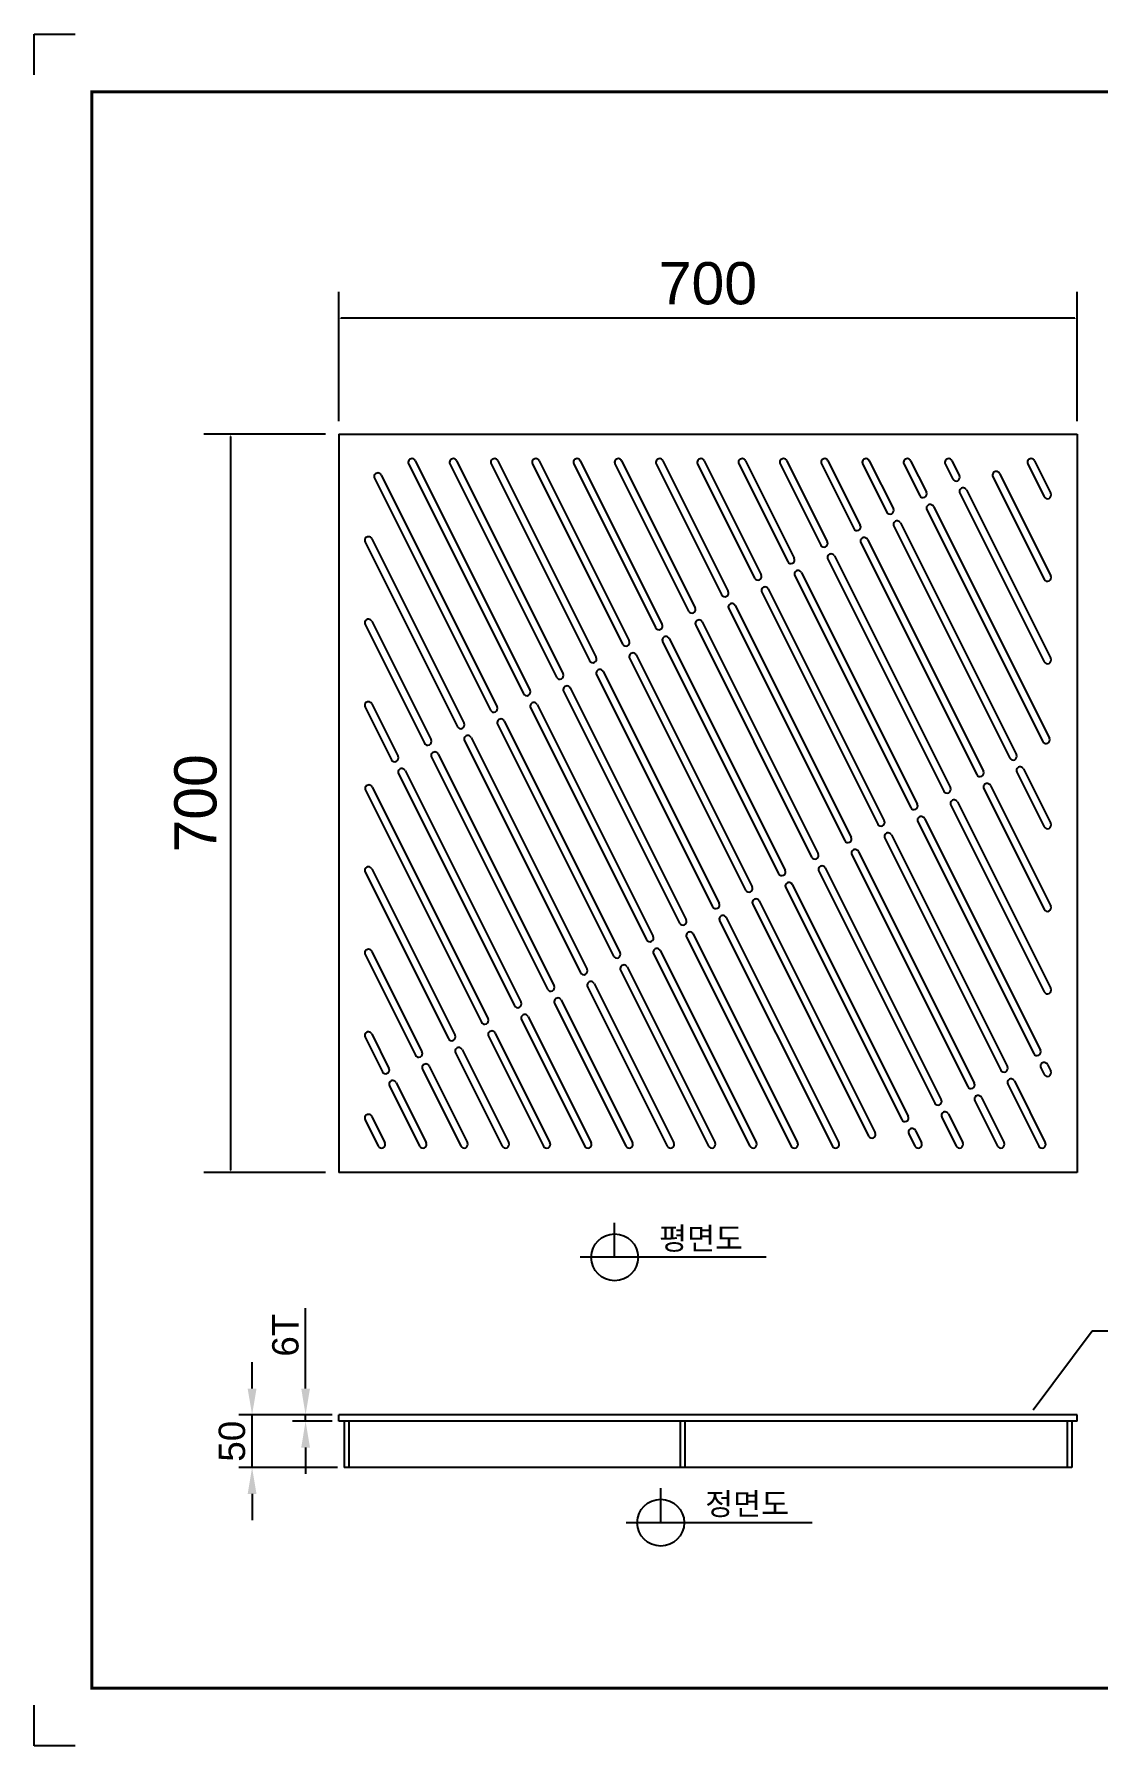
# Model space of a CAD drawing. Header units: millimetres. Extents: x 3004 to 7901, y 908 to 2531.
# Drawn here: x 3004 to 4013, y 908 to 2531 of the extents above; entities that cross this region are included whole.
import ezdxf
from ezdxf.enums import TextEntityAlignment as Align

# ---------------------------------------------------------------- set-up
doc = ezdxf.new("R2010")
doc.units = ezdxf.units.MM
for name, color, linetype in [('LAYOUT', 7, 'Continuous'), ('TEXT', 7, 'Continuous'), ('압연강', 40, 'Continuous')]:
    doc.layers.add(name, color=color, linetype=linetype)
doc.styles.get("Standard").update_dxf_attribs({"font": 'arial.ttf'})
doc.dimstyles.new('ISO-25', dxfattribs={"dimscale": 10, "dimtxt": 2.5, "dimasz": 2.5, "dimexe": 1.25, "dimexo": 0.625, "dimtad": 1, "dimtxsty": 'Standard', "dimcen": 2.5, "dimadec": 0, "dimazin": 0, "dimtfac": 1, "dimtmove": 0, "dimatfit": 3, "dimfxl": 1, "dimarcsym": 0})

# ---------------------------------------------------------------- blocks, each defined once
blk = doc.blocks.new('*D20')
at = {"color": 4, "lineweight": -2, "transparency": 16777216}
for p, q in [((3280.6, 2151.4), (3165.4, 2151.4)), ((3190.4, 2149.4), (3190.4, 1453.4)), ((3280.6, 1451.4), (3165.4, 1451.4))]:
    blk.add_line(p, q, dxfattribs=at)
at = {"color": 4, "transparency": 16777216}
for points in [[(3190.1, 2149.4), (3190.8, 2149.4), (3190.4, 2151.4)], [(3190.1, 1453.4), (3190.8, 1453.4), (3190.4, 1451.4)]]:
    blk.add_solid(points, dxfattribs=at)
at = {"layer": 'Defpoints', "color": 0, "transparency": 16777216}
for p in [(3293.1, 2151.4), (3190.4, 1451.4), (3293.1, 1451.4)]:
    blk.add_point(p, dxfattribs=at)
at = {"color": 0, "transparency": 16777216, "insert": (3157.5, 1801.4), "char_height": 40, "attachment_point": 5, "rotation": 90}
blk.add_mtext('700', dxfattribs=at)
blk = doc.blocks.new('*D21')
at = {"color": 4, "lineweight": -2, "transparency": 16777216}
for p, q in [((3293.1, 2163.9), (3293.1, 2286.5)), ((3993.1, 2163.9), (3993.1, 2286.5)), ((3991.1, 2261.5), (3295.1, 2261.5))]:
    blk.add_line(p, q, dxfattribs=at)
at = {"color": 4, "transparency": 16777216}
for points in [[(3295.1, 2261.8), (3295.1, 2261.1), (3293.1, 2261.5)], [(3991.1, 2261.8), (3991.1, 2261.1), (3993.1, 2261.5)]]:
    blk.add_solid(points, dxfattribs=at)
at = {"layer": 'Defpoints', "color": 0, "transparency": 16777216}
for p in [(3293.1, 2261.5), (3293.1, 2151.4), (3993.1, 2151.4)]:
    blk.add_point(p, dxfattribs=at)
at = {"color": 0, "transparency": 16777216, "insert": (3643.1, 2294.4), "char_height": 40, "attachment_point": 5}
blk.add_mtext('700', dxfattribs=at)
blk = doc.blocks.new('*D23')
at = {"color": 0, "lineweight": -2, "transparency": 16777216}
for p, q in [((3211, 1246.4), (3211, 1271.4)), ((3286.9, 1221.4), (3198.5, 1221.4)), ((3211, 1171.4), (3211, 1221.4)), ((3291.9, 1171.4), (3198.5, 1171.4)), ((3211, 1146.4), (3211, 1121.4))]:
    blk.add_line(p, q, dxfattribs=at)
at = {"color": 0, "transparency": 16777216}
for points in [[(3206.8, 1246.4), (3215.2, 1246.4), (3211, 1221.4)], [(3206.8, 1146.4), (3215.2, 1146.4), (3211, 1171.4)]]:
    blk.add_solid(points, dxfattribs=at)
at = {"layer": 'Defpoints', "color": 0, "transparency": 16777216}
for p in [(3211, 1221.4), (3293.1, 1221.4), (3298.1, 1171.4)]:
    blk.add_point(p, dxfattribs=at)
at = {"color": 0, "transparency": 16777216, "insert": (3192, 1196.4), "char_height": 25, "attachment_point": 5, "rotation": 90}
blk.add_mtext('50', dxfattribs=at)
blk = doc.blocks.new('*D24')
at = {"color": 0, "lineweight": -2, "transparency": 16777216}
for p, q in [((3261.7, 1246.4), (3261.7, 1322.6)), ((3286.9, 1221.4), (3249.2, 1221.4)), ((3261.7, 1215.4), (3261.7, 1221.4)), ((3286.9, 1215.4), (3249.2, 1215.4)), ((3261.7, 1190.4), (3261.7, 1165.4))]:
    blk.add_line(p, q, dxfattribs=at)
at = {"color": 0, "transparency": 16777216}
for points in [[(3257.6, 1246.4), (3265.9, 1246.4), (3261.7, 1221.4)], [(3257.6, 1190.4), (3265.9, 1190.4), (3261.7, 1215.4)]]:
    blk.add_solid(points, dxfattribs=at)
at = {"layer": 'Defpoints', "color": 0, "transparency": 16777216}
for p in [(3261.7, 1221.4), (3293.1, 1221.4), (3293.1, 1215.4)]:
    blk.add_point(p, dxfattribs=at)
at = {"color": 0, "transparency": 16777216, "insert": (3242.7, 1297), "char_height": 25, "attachment_point": 5, "rotation": 90}
blk.add_mtext('6T', dxfattribs=at)

msp = doc.modelspace()

# ---------------------------------------------------------------- linework, layer by layer
for p, q in [((3004.485, 2530.828), (3043.134, 2530.828)), ((3004.485, 2492.179), (3004.485, 2530.828)), ((3293.133, 2151.38), (3993.133, 2151.38)), ((3293.133, 2151.38), (3293.133, 1451.38)), ((3993.133, 2151.38), (3993.133, 1451.38)), ((3993.133, 1451.38), (3293.133, 1451.38)), ((3554.717, 1370.869), (3554.717, 1403.641)), ((3698.359, 1370.869), (3521.946, 1370.869)), ((3993.133, 1221.375), (3293.133, 1221.375)), ((3293.133, 1215.375), (3293.133, 1221.375)), ((3993.133, 1215.375), (3993.133, 1221.375)), ((3993.133, 1215.375), (3293.133, 1215.375)), ((3298.133, 1215.375), (3298.133, 1171.375)), ((3302.633, 1215.375), (3302.633, 1171.375)), ((3617.103, 1171.375), (3617.103, 1215.375)), ((3621.603, 1171.375), (3621.603, 1215.375)), ((3983.633, 1215.375), (3983.633, 1171.375)), ((3988.133, 1215.375), (3988.133, 1171.375)), ((3988.133, 1171.375), (3298.133, 1171.375)), ((3598.391, 1119.167), (3598.391, 1151.938)), ((3742.034, 1119.167), (3565.62, 1119.167)), ((3004.485, 907.586), (3004.485, 946.235)), ((3043.134, 907.586), (3004.485, 907.586))]:
    msp.add_line(p, q)
at = {"color": 4}
for p, q in [((3951.44, 1226.056), (4007.528, 1301.13)), ((4007.528, 1301.13), (4222.231, 1301.13))]:
    msp.add_line(p, q, dxfattribs=at)
for centre in [(3554.717, 1370.869), (3598.391, 1119.167)]:
    msp.add_circle(centre, 22.209)
at = {"layer": 'LAYOUT'}
msp.add_line((3059.14, 1027.826), (3059.14, 962.241), dxfattribs=at)
at = {"layer": 'LAYOUT', "const_width": 2.733}
msp.add_lwpolyline([(3059.14, 962.241), (5245.324, 962.241), (5245.324, 2476.173), (3059.14, 2476.173)], close=True, dxfattribs=at)
at = {"layer": '압연강'}
for p, q in [((3333.313, 2112.773), (3443.25, 1892.897)), ((3359.379, 2123.249), (3468.294, 1905.419)), ((3365.64, 2126.38), (3474.555, 1908.55)), ((3398.511, 2123.249), (3499.599, 1921.072)), ((3404.772, 2126.38), (3505.86, 1924.202)), ((3437.642, 2123.249), (3530.904, 1936.724)), ((3443.903, 2126.38), (3537.165, 1939.855)), ((3476.773, 2123.249), (3562.209, 1952.377)), ((3483.034, 2126.38), (3568.47, 1955.507)), ((3515.904, 2123.249), (3593.514, 1968.029)), ((3522.165, 2126.38), (3599.775, 1971.16)), ((3555.035, 2123.249), (3624.819, 1983.682)), ((3561.296, 2126.38), (3631.08, 1986.812)), ((3594.167, 2123.249), (3656.124, 1999.334)), ((3600.427, 2126.38), (3662.385, 2002.464)), ((3633.298, 2123.249), (3687.429, 2014.986)), ((3639.559, 2126.38), (3693.69, 2018.117)), ((3672.429, 2123.249), (3718.734, 2030.639)), ((3678.69, 2126.38), (3724.995, 2033.769)), ((3711.56, 2123.249), (3750.039, 2046.291)), ((3717.821, 2126.38), (3756.3, 2049.422)), ((3750.691, 2123.249), (3781.344, 2061.944)), ((3756.952, 2126.38), (3787.605, 2065.074)), ((3789.822, 2123.249), (3812.649, 2077.596)), ((3796.083, 2126.38), (3818.91, 2080.727)), ((3828.954, 2123.249), (3843.954, 2093.249)), ((3835.215, 2126.38), (3850.215, 2096.379)), ((3868.085, 2123.249), (3875.259, 2108.901)), ((3874.346, 2126.38), (3881.52, 2112.032)), ((3913.272, 2111.137), (3961.872, 2013.936)), ((3919.533, 2114.268), (3968.133, 2017.067)), ((3946.347, 2123.249), (3961.872, 2092.199)), ((3952.608, 2126.38), (3968.133, 2095.329)), ((3327.052, 2109.642), (3436.989, 1889.767)), ((3881.967, 2095.485), (3961.872, 1935.674)), ((3888.228, 2098.615), (3968.133, 1938.804)), ((3850.662, 2079.832), (3960.6, 1859.957)), ((3856.923, 2082.963), (3966.861, 1863.088)), ((3819.357, 2064.18), (3929.295, 1844.305)), ((3825.618, 2067.31), (3935.556, 1847.435)), ((3318.133, 2049.216), (3405.684, 1874.114)), ((3324.394, 2052.347), (3411.945, 1877.245)), ((3788.052, 2048.527), (3897.99, 1828.652)), ((3794.313, 2051.658), (3904.251, 1831.783)), ((3756.747, 2032.875), (3866.685, 1813)), ((3763.008, 2036.005), (3872.946, 1816.13)), ((3725.442, 2017.223), (3835.38, 1797.347)), ((3731.703, 2020.353), (3841.641, 1800.478)), ((3694.137, 2001.57), (3804.075, 1781.695)), ((3700.398, 2004.701), (3810.336, 1784.825)), ((3662.832, 1985.918), (3772.77, 1766.042)), ((3669.093, 1989.048), (3779.031, 1769.173)), ((3318.133, 1970.954), (3374.38, 1858.462)), ((3324.394, 1974.084), (3380.641, 1861.592)), ((3631.527, 1970.265), (3741.465, 1750.39)), ((3637.788, 1973.396), (3747.726, 1753.52)), ((3600.222, 1954.613), (3710.16, 1734.737)), ((3606.483, 1957.743), (3716.421, 1737.868)), ((3568.917, 1938.96), (3678.855, 1719.085)), ((3575.178, 1942.091), (3685.116, 1722.215)), ((3537.612, 1923.308), (3647.55, 1703.432)), ((3543.873, 1926.438), (3653.811, 1706.563)), ((3506.308, 1907.655), (3616.245, 1687.78)), ((3512.569, 1910.786), (3622.506, 1690.91)), ((3318.133, 1892.692), (3343.075, 1842.809)), ((3324.394, 1895.822), (3349.336, 1845.94)), ((3475.003, 1892.003), (3584.94, 1672.127)), ((3481.264, 1895.133), (3591.201, 1675.258)), ((3443.698, 1876.35), (3553.635, 1656.475)), ((3449.959, 1879.481), (3559.896, 1659.605)), ((3412.393, 1860.698), (3522.33, 1640.822)), ((3418.654, 1863.828), (3528.591, 1643.953)), ((3381.088, 1845.045), (3491.025, 1625.17)), ((3387.349, 1848.176), (3497.286, 1628.3)), ((3349.783, 1829.393), (3459.72, 1609.517)), ((3356.044, 1832.523), (3465.981, 1612.648)), ((3910.959, 1818.366), (3968.133, 1704.017)), ((3936.003, 1830.888), (3961.872, 1779.149)), ((3942.264, 1834.019), (3968.133, 1782.28)), ((3318.478, 1813.74), (3428.416, 1593.865)), ((3324.739, 1816.871), (3434.677, 1596.995)), ((3879.654, 1802.714), (3968.133, 1625.755)), ((3904.698, 1815.236), (3961.872, 1700.887)), ((3848.349, 1787.061), (3958.287, 1567.186)), ((3873.393, 1799.583), (3961.872, 1622.624)), ((3817.044, 1771.409), (3926.982, 1551.533)), ((3842.088, 1783.931), (3952.026, 1564.055)), ((3785.739, 1755.756), (3895.677, 1535.881)), ((3810.783, 1768.278), (3920.721, 1548.403)), ((3324.394, 1739.297), (3403.372, 1581.343)), ((3748.173, 1736.973), (3858.111, 1517.098)), ((3754.434, 1740.104), (3864.372, 1520.228)), ((3779.478, 1752.626), (3889.416, 1532.75)), ((3318.133, 1736.167), (3397.111, 1578.212)), ((3716.868, 1721.321), (3826.806, 1501.445)), ((3723.129, 1724.451), (3833.067, 1504.576)), ((3685.563, 1705.668), (3795.501, 1485.793)), ((3691.824, 1708.799), (3801.762, 1488.923)), ((3654.258, 1690.016), (3761.077, 1476.38)), ((3660.519, 1693.146), (3767.337, 1479.51)), ((3622.953, 1674.363), (3721.945, 1476.38)), ((3629.214, 1677.494), (3728.206, 1479.51)), ((3318.133, 1657.904), (3365.806, 1562.56)), ((3324.394, 1661.035), (3372.067, 1565.69)), ((3591.648, 1658.711), (3682.814, 1476.38)), ((3597.909, 1661.841), (3689.075, 1479.51)), ((3560.344, 1643.058), (3643.683, 1476.38)), ((3566.605, 1646.189), (3649.944, 1479.51)), ((3529.039, 1627.406), (3604.552, 1476.38)), ((3535.3, 1630.536), (3610.813, 1479.51)), ((3497.734, 1611.753), (3565.421, 1476.38)), ((3503.995, 1614.884), (3571.682, 1479.51)), ((3466.429, 1596.101), (3526.289, 1476.38)), ((3472.69, 1599.232), (3532.55, 1479.51)), ((3318.133, 1579.642), (3334.501, 1546.908)), ((3324.394, 1582.773), (3340.762, 1550.038)), ((3435.124, 1580.449), (3487.158, 1476.38)), ((3441.385, 1583.579), (3493.419, 1479.51)), ((3403.819, 1564.796), (3448.027, 1476.38)), ((3410.08, 1567.927), (3454.288, 1479.51)), ((3372.514, 1549.144), (3408.896, 1476.38)), ((3378.775, 1552.274), (3415.157, 1479.51)), ((3958.734, 1550.639), (3961.872, 1544.362)), ((3964.995, 1553.769), (3968.133, 1547.493)), ((3341.209, 1533.491), (3369.765, 1476.38)), ((3347.47, 1536.622), (3376.026, 1479.51)), ((3927.429, 1534.986), (3956.732, 1476.38)), ((3933.69, 1538.117), (3962.993, 1479.51)), ((3896.124, 1519.334), (3917.601, 1476.38)), ((3902.385, 1522.464), (3923.862, 1479.51)), ((3318.133, 1501.38), (3330.633, 1476.38)), ((3324.394, 1504.51), (3336.894, 1479.51)), ((3864.819, 1503.682), (3878.47, 1476.38)), ((3871.08, 1506.812), (3884.731, 1479.51)), ((3833.514, 1488.029), (3839.339, 1476.38)), ((3839.775, 1491.16), (3845.6, 1479.51))]:
    msp.add_line(p, q, dxfattribs=at)
for centre, start, end in [((3362.51, 2124.814), 26.565051, 206.565051), ((3401.641, 2124.814), 26.565051, 206.565051), ((3440.772, 2124.814), 26.565051, 206.565051), ((3479.903, 2124.814), 26.565051, 206.565051), ((3519.035, 2124.814), 26.565051, 206.565051), ((3558.166, 2124.814), 26.565051, 206.565051), ((3597.297, 2124.814), 26.565051, 206.565051), ((3636.428, 2124.814), 26.565051, 206.565051), ((3675.559, 2124.814), 26.565051, 206.565051), ((3714.691, 2124.814), 26.565051, 206.565051), ((3753.822, 2124.814), 26.565051, 206.565051), ((3792.953, 2124.814), 26.565051, 206.565051), ((3832.084, 2124.814), 26.565051, 206.565051), ((3871.215, 2124.814), 26.565051, 206.565051), ((3949.478, 2124.814), 26.565051, 206.565051), ((3330.182, 2111.207), 26.565051, 206.565051), ((3878.389, 2110.467), 206.565051, 26.565051), ((3916.402, 2112.703), 26.565051, 206.565051), ((3847.084, 2094.814), 206.565051, 26.565051), ((3885.097, 2097.05), 26.565051, 206.565051), ((3965.003, 2093.764), 206.565051, 26.565051), ((3815.779, 2079.162), 206.565051, 26.565051), ((3853.793, 2081.398), 26.565051, 206.565051), ((3784.474, 2063.509), 206.565051, 26.565051), ((3822.488, 2065.745), 26.565051, 206.565051), ((3321.264, 2050.782), 26.565051, 206.565051), ((3753.169, 2047.857), 206.565051, 26.565051), ((3791.183, 2050.093), 26.565051, 206.565051), ((3721.864, 2032.204), 206.565051, 26.565051), ((3759.878, 2034.44), 26.565051, 206.565051), ((3690.56, 2016.552), 206.565051, 26.565051), ((3728.573, 2018.788), 26.565051, 206.565051), ((3965.003, 2015.502), 206.565051, 26.565051), ((3659.255, 2000.899), 206.565051, 26.565051), ((3697.268, 2003.135), 26.565051, 206.565051), ((3627.95, 1985.247), 206.565051, 26.565051), ((3665.963, 1987.483), 26.565051, 206.565051), ((3321.264, 1972.519), 26.565051, 206.565051), ((3596.645, 1969.594), 206.565051, 26.565051), ((3634.658, 1971.83), 26.565051, 206.565051), ((3565.34, 1953.942), 206.565051, 26.565051), ((3603.353, 1956.178), 26.565051, 206.565051), ((3534.035, 1938.289), 206.565051, 26.565051), ((3572.048, 1940.525), 26.565051, 206.565051), ((3965.003, 1937.239), 206.565051, 26.565051), ((3502.73, 1922.637), 206.565051, 26.565051), ((3540.743, 1924.873), 26.565051, 206.565051), ((3471.425, 1906.984), 206.565051, 26.565051), ((3509.438, 1909.22), 26.565051, 206.565051), ((3321.264, 1894.257), 26.565051, 206.565051), ((3440.12, 1891.332), 206.565051, 26.565051), ((3478.133, 1893.568), 26.565051, 206.565051), ((3408.815, 1875.679), 206.565051, 26.565051), ((3446.828, 1877.915), 26.565051, 206.565051), ((3377.51, 1860.027), 206.565051, 26.565051), ((3415.523, 1862.263), 26.565051, 206.565051), ((3963.73, 1861.522), 206.565051, 26.565051), ((3346.205, 1844.374), 206.565051, 26.565051), ((3352.913, 1830.958), 26.565051, 206.565051), ((3384.218, 1846.611), 26.565051, 206.565051), ((3932.425, 1845.87), 206.565051, 26.565051), ((3939.133, 1832.453), 26.565051, 206.565051), ((3321.608, 1815.306), 26.565051, 206.565051), ((3901.12, 1830.217), 206.565051, 26.565051), ((3907.829, 1816.801), 26.565051, 206.565051), ((3869.815, 1814.565), 206.565051, 26.565051), ((3876.524, 1801.148), 26.565051, 206.565051), ((3838.51, 1798.912), 206.565051, 26.565051), ((3845.219, 1785.496), 26.565051, 206.565051), ((3807.205, 1783.26), 206.565051, 26.565051), ((3813.914, 1769.844), 26.565051, 206.565051), ((3965.003, 1780.714), 206.565051, 26.565051), ((3744.596, 1751.955), 206.565051, 26.565051), ((3775.9, 1767.607), 206.565051, 26.565051), ((3782.609, 1754.191), 26.565051, 206.565051), ((3321.264, 1737.732), 26.565051, 206.565051), ((3713.291, 1736.302), 206.565051, 26.565051), ((3751.304, 1738.539), 26.565051, 206.565051), ((3681.986, 1720.65), 206.565051, 26.565051), ((3719.999, 1722.886), 26.565051, 206.565051), ((3650.681, 1704.998), 206.565051, 26.565051), ((3688.694, 1707.234), 26.565051, 206.565051), ((3619.376, 1689.345), 206.565051, 26.565051), ((3657.389, 1691.581), 26.565051, 206.565051), ((3965.003, 1702.452), 206.565051, 26.565051), ((3588.071, 1673.693), 206.565051, 26.565051), ((3626.084, 1675.929), 26.565051, 206.565051), ((3321.264, 1659.47), 26.565051, 206.565051), ((3556.766, 1658.04), 206.565051, 26.565051), ((3594.779, 1660.276), 26.565051, 206.565051), ((3525.461, 1642.388), 206.565051, 26.565051), ((3563.474, 1644.624), 26.565051, 206.565051), ((3494.156, 1626.735), 206.565051, 26.565051), ((3532.169, 1628.971), 26.565051, 206.565051), ((3965.003, 1624.19), 206.565051, 26.565051), ((3462.851, 1611.083), 206.565051, 26.565051), ((3500.864, 1613.319), 26.565051, 206.565051), ((3431.546, 1595.43), 206.565051, 26.565051), ((3469.559, 1597.666), 26.565051, 206.565051), ((3321.264, 1581.207), 26.565051, 206.565051), ((3400.241, 1579.778), 206.565051, 26.565051), ((3438.254, 1582.014), 26.565051, 206.565051), ((3368.936, 1564.125), 206.565051, 26.565051), ((3406.949, 1566.361), 26.565051, 206.565051), ((3955.156, 1565.621), 206.565051, 26.565051), ((3337.631, 1548.473), 206.565051, 26.565051), ((3375.644, 1550.709), 26.565051, 206.565051), ((3923.851, 1549.968), 206.565051, 26.565051), ((3961.864, 1552.204), 26.565051, 206.565051), ((3965.003, 1545.927), 206.565051, 26.565051), ((3344.339, 1535.056), 26.565051, 206.565051), ((3892.546, 1534.316), 206.565051, 26.565051), ((3930.56, 1536.552), 26.565051, 206.565051), ((3861.241, 1518.663), 206.565051, 26.565051), ((3899.255, 1520.899), 26.565051, 206.565051), ((3321.264, 1502.945), 26.565051, 206.565051), ((3829.936, 1503.011), 206.565051, 26.565051), ((3867.95, 1505.247), 26.565051, 206.565051), ((3333.764, 1477.945), 206.565051, 26.565051), ((3372.895, 1477.945), 206.565051, 26.565051), ((3412.026, 1477.945), 206.565051, 26.565051), ((3451.157, 1477.945), 206.565051, 26.565051), ((3490.289, 1477.945), 206.565051, 26.565051), ((3529.42, 1477.945), 206.565051, 26.565051), ((3568.551, 1477.945), 206.565051, 26.565051), ((3607.682, 1477.945), 206.565051, 26.565051), ((3646.813, 1477.945), 206.565051, 26.565051), ((3685.945, 1477.945), 206.565051, 26.565051), ((3725.076, 1477.945), 206.565051, 26.565051), ((3764.207, 1477.945), 206.565051, 26.565051), ((3798.632, 1487.358), 206.565051, 26.565051), ((3836.645, 1489.594), 26.565051, 206.565051), ((3842.469, 1477.945), 206.565051, 26.565051), ((3881.601, 1477.945), 206.565051, 26.565051), ((3920.732, 1477.945), 206.565051, 26.565051), ((3959.863, 1477.945), 206.565051, 26.565051)]:
    msp.add_arc(centre, 3.5, start, end, dxfattribs=at)

# ---------------------------------------------------------------- texts
at = {"layer": 'TEXT'}
for s, p in [('평면도', (3636.634, 1378.158)), ('정면도', (3680.308, 1126.456))]:
    msp.add_text(s, height=21.125, dxfattribs=at).set_placement(p, align=Align.CENTER)

# ---------------------------------------------------------------- dimensions: what is measured, and where the dimension line sits
dim = msp.add_linear_dim(base=(3293.133, 2261.45), p1=(3993.133, 2151.38), p2=(3293.133, 2151.38), dimstyle='ISO-25', override={"dimscale": 20, "dimtxt": 2, "dimasz": 0.1, "dimclrd": 4, "dimclre": 4})
dim.commit()
dim.dimension.update_dxf_attribs({"geometry": '*D21', "text_midpoint": (3643.133, 2294.373)})
dim = msp.add_linear_dim(base=(3190.419, 1451.38), p1=(3293.133, 2151.38), p2=(3293.133, 1451.38), angle=90, dimstyle='ISO-25', override={"dimscale": 20, "dimtxt": 2, "dimasz": 0.1, "dimclrd": 4, "dimclre": 4})
dim.commit()
dim.dimension.update_dxf_attribs({"geometry": '*D20', "text_midpoint": (3157.496, 1801.38)})
dim = msp.add_linear_dim(base=(3261.721, 1221.375), p1=(3293.133, 1215.375), p2=(3293.133, 1221.375), angle=90, text='<>T', dimstyle='ISO-25')
dim.commit()
dim.dimension.update_dxf_attribs({"geometry": '*D24', "text_midpoint": (3242.707, 1296.998)})
dim = msp.add_linear_dim(base=(3210.987, 1221.375), p1=(3298.133, 1171.375), p2=(3293.133, 1221.375), angle=90, dimstyle='ISO-25')
dim.commit()
dim.dimension.update_dxf_attribs({"geometry": '*D23', "text_midpoint": (3191.973, 1196.375)})

doc.saveas('drawing.dxf')
